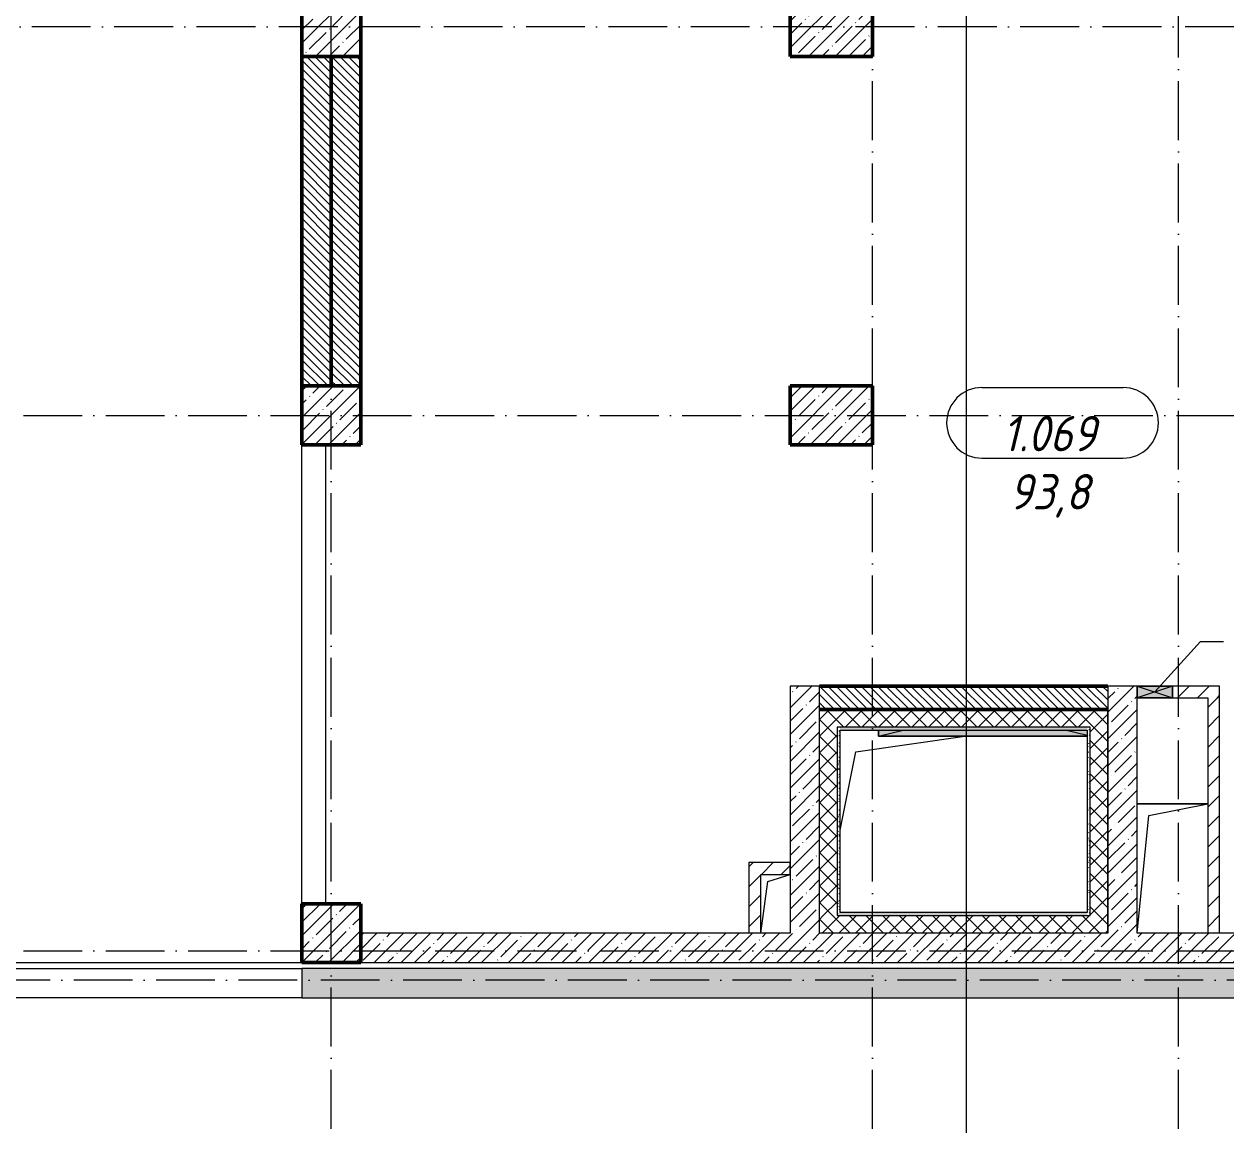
# Model space of a CAD drawing. Header units: millimetres. Extents: x -12989 to 629078, y -109036 to 555275.
# Drawn here: x 520252 to 530468, y 274043 to 283398 of the extents above; entities that cross this region are included whole.
import ezdxf

# ---------------------------------------------------------------- set-up
doc = ezdxf.new("R2010")
doc.units = ezdxf.units.MM
doc.linetypes.add('50_200_ШТРИХ_1Т_ш5_п1_п1_', pattern=[700, 500, -100, 0, -100])
for name, color, linetype, lineweight, true_color in [('A-AREA-IDEN-1', 7, 'Continuous', 9, 0xaaaaaa), ('A-WALL-____-PATT-2', 7, 'Continuous', 9, 0x787878), ('G-____-____-SYMB-1', 9, 'Continuous', 9, 0x808080)]:
    doc.layers.add(name, color=color, linetype=linetype, lineweight=lineweight, true_color=true_color)
for name, color, linetype, lineweight in [('A-DETL-GENF-OTLN', 7, 'Continuous', 9), ('A-FLOR-____-OTLN', 7, 'Continuous', 9), ('A-GENM-____-OTLN', 7, 'Continuous', 9), ('A-GLAZ-____-IDEN', 7, 'Continuous', 9), ('A-GLAZ-____-OTLN', 7, 'Continuous', 9), ('A-WALL-____-MCUT-1', 7, 'Continuous', 9), ('A-WALL-____-MCUT-2', 7, 'Continuous', 50), ('A-WALL-____-MCUT-3', 7, 'Continuous', 9), ('A-WALL-____-OTLN', 7, 'Continuous', 9), ('A-WALL-____-PATT-1', 7, 'Continuous', 9), ('A-WALL-FNSH-MCUT-1', 7, 'Continuous', 9), ('I-WALL-____-OTLN', 7, 'Continuous', 9), ('S-COLS-____-MCUT', 7, 'Continuous', 50), ('S-COLS-____-OTLN', 7, 'Continuous', 9), ('S-GRID-____-OTLN-1', 7, '50_200_ШТРИХ_1Т_ш5_п1_п1_', 9)]:
    doc.layers.add(name, color=color, linetype=linetype, lineweight=lineweight)
doc.styles.add('ISOCPEUR_I', font='isocpeui.ttf', dxfattribs={"width": 0.9, "height": 2.5})
pattern_1 = [(135, (513013.31, 265891.49), (-35.35534, -35.35534), [])]
pattern_2 = [(45, (513013.31, 265891.49), (-114.04925, 114.04925), []), (45, (513127.36, 265891.49), (-114.04925, 114.04925), [201.612, -40.322, 3.353, -36.97])]
pattern_3 = [(0, (513013.31, 265891.492), (81.28, 20.32), [3.353, -57.607, 3.353, -57.607, -325.12]), (0, (513013.31, 265891.492), (81.28, 20.32), [-121.92, 3.353, -118.567, 3.353, -57.607, -142.24]), (0, (513013.31, 265891.492), (81.28, 20.32), [-304.8, 3.353, -37.287, 3.353, -98.247]), (120, (513043.79, 265901.652), (-58.237636, 60.230545), [3.353, -57.607, 3.353, -57.607, -325.12]), (120, (513043.79, 265901.652), (-58.237636, 60.230545), [-121.92, 3.353, -118.567, 3.353, -57.607, -142.24]), (120, (513043.79, 265901.652), (-58.237636, 60.230545), [-304.8, 3.353, -37.287, 3.353, -98.247]), (240, (513053.95, 265942.292), (-23.042364, -80.550545), [3.353, -57.607, 3.353, -57.607, -325.12]), (240, (513053.95, 265942.292), (-23.042364, -80.550545), [-121.92, 3.353, -118.567, 3.353, -57.607, -142.24]), (240, (513053.95, 265942.292), (-23.042364, -80.550545), [-304.8, 3.353, -37.287, 3.353, -98.247])]
pattern_4 = [(45, (513013.31, 265891.49), (-70.7107, 70.7107), []), (135, (513013.31, 265891.49), (-70.7107, -70.7107), [])]
pattern_5 = [(45, (513013.31, 265891.49), (-84.8528, 84.8528), [])]

# ---------------------------------------------------------------- blocks, each defined once
blk = doc.blocks.new('BSC_Колонна _Прямоугольная - 500х500-V112-АР1_План отверстий 1 этажа в осях 1-64_А-ГГ')
at = {"layer": 'S-COLS-____-OTLN'}
h = blk.add_hatch(dxfattribs=at)
h.set_pattern_fill('FP_144', color=256, style=0, pattern_type=2)
h.set_pattern_definition([(45, (-9850, -9781.04), (-114.0493, 114.0493), []), (45, (-9735.95, -9781.04), (-114.0493, 114.0493), [201.613, -40.323, 3.353, -36.97])])
h.paths.add_polyline_path([(-250, -250), (250, -250), (250, 250), (-250, 250)], flags=0)
at = {"layer": 'S-COLS-____-MCUT'}
for p, q in [((250, 250), (-250, 250)), ((-250, 250), (-250, -250)), ((250, -250), (250, 250)), ((-250, -250), (250, -250))]:
    blk.add_line(p, q, dxfattribs=at)
blk = doc.blocks.new('BSC_Колонна _Прямоугольная - 500х500-V115-АР1_План отверстий 1 этажа в осях 1-64_А-ГГ')
at = {"layer": 'S-COLS-____-OTLN'}
h = blk.add_hatch(dxfattribs=at)
h.set_pattern_fill('FP_148', color=256, style=0, pattern_type=2)
h.set_pattern_definition([(45, (-9850, -17481.04), (-114.0493, 114.0493), []), (45, (-9735.95, -17481.04), (-114.0493, 114.0493), [201.613, -40.323, 3.353, -36.97])])
h.paths.add_polyline_path([(-250, -250), (250, -250), (250, 250), (-250, 250)], flags=0)
at = {"layer": 'S-COLS-____-MCUT'}
for p, q in [((250, 250), (-250, 250)), ((-250, 250), (-250, -250)), ((250, -250), (250, 250)), ((-250, -250), (250, -250))]:
    blk.add_line(p, q, dxfattribs=at)
blk = doc.blocks.new('BSC_Колонна _Прямоугольная - 500х700-V120-АР1_План отверстий 1 этажа в осях 1-64_А-ГГ')
at = {"layer": 'S-COLS-____-OTLN'}
h = blk.add_hatch(dxfattribs=at)
h.set_pattern_fill('FP_153', color=256, style=0, pattern_type=2)
h.set_pattern_definition([(315, (-17481.04, 14100), (114.0493, 114.0493), []), (315, (-17481.04, 13985.95), (114.0493, 114.0493), [201.612, -40.322, 3.353, -36.97])])
h.paths.add_polyline_path([(-250, 350), (-250, -350), (250, -350), (250, 350)], flags=0)
at = {"layer": 'S-COLS-____-MCUT'}
for p, q in [((250, 350), (-250, 350)), ((-250, 350), (-250, -350)), ((250, -350), (250, 350)), ((-250, -350), (250, -350))]:
    blk.add_line(p, q, dxfattribs=at)
blk = doc.blocks.new('BSC_Колонна _Прямоугольная - 500х700-V144-АР1_План отверстий 1 этажа в осях 1-64_А-ГГ')
at = {"layer": 'S-COLS-____-OTLN'}
h = blk.add_hatch(dxfattribs=at)
h.set_pattern_fill('FP_178', color=256, style=0, pattern_type=2)
h.set_pattern_definition([(315, (-14181.04, 14100), (114.0493, 114.0493), []), (315, (-14181.04, 13985.95), (114.0493, 114.0493), [201.612, -40.322, 3.353, -36.97])])
h.paths.add_polyline_path([(-250, 350), (-250, -350), (250, -350), (250, 350)], flags=0)
at = {"layer": 'S-COLS-____-MCUT'}
for p, q in [((250, 350), (-250, 350)), ((-250, 350), (-250, -350)), ((250, -350), (250, 350)), ((-250, -350), (250, -350))]:
    blk.add_line(p, q, dxfattribs=at)
blk = doc.blocks.new('AR_Отверстие прямоугольное _в плите_ - AR_Отверстие прямоугольное _в плите_-30552514-АР1_План отверстий 1 этажа в осях 1-64_А-ГГ')
at = {"layer": 'A-GENM-____-OTLN'}
for p, q in [((-917, 617), (9, 750)), ((-1050, -50), (-917, 617))]:
    blk.add_line(p, q, dxfattribs=at)
blk = doc.blocks.new('AR_Отверстие прямоугольное _в плите_ - AR_Отверстие прямоугольное _в плите_-V197-АР1_План отверстий 1 этажа в осях 1-64_А-ГГ')
at = {"layer": 'A-GENM-____-OTLN'}
for p, q in [((300, 550), (-300, 550)), ((-200, 450), (300, 550)), ((-300, -550), (-200, 450))]:
    blk.add_line(p, q, dxfattribs=at)
blk = doc.blocks.new('AR_Отверстие прямоугольное _в плите_ - AR_Отверстие прямоугольное _в плите_-V206-АР1_План отверстий 1 этажа в осях 1-64_А-ГГ')
at = {"layer": 'A-GENM-____-OTLN'}
for p, q in [((-63, 188), (125, 250)), ((-125, -250), (-63, 188))]:
    blk.add_line(p, q, dxfattribs=at)
blk = doc.blocks.new('AR_Отверстие прямоугольное _в стене__БезПР - AR_Отверстие прямоугольное _в стене__БезПР-36427714-АР1_План отверстий 1 этажа в осях 1-64_А-ГГ')
at = {"layer": 'A-GLAZ-____-OTLN'}
blk.add_hatch(color=256, dxfattribs=at).paths.add_polyline_path([(150, -50), (150, 50), (-150, 50), (-150, -50)], flags=0)
at = {"layer": 'A-DETL-GENF-OTLN'}
for p, q in [((-150, -50), (-150, 50)), ((-150, 50), (150, 50)), ((150, 50), (-150, -50)), ((-150, 50), (150, -50)), ((150, 50), (-150, 50)), ((-150, 50), (-150, -50)), ((150, 50), (150, -50)), ((150, -50), (150, 50)), ((150, -50), (-150, -50)), ((-150, -50), (150, -50))]:
    blk.add_line(p, q, dxfattribs=at)
at = {"layer": 'A-GLAZ-____-OTLN'}
blk.add_line((150, 50), (-150, 50), dxfattribs=at)
blk = doc.blocks.new('AR_Отверстие прямоугольное _в стене_ - AR_Отверстие прямоугольное _в стене__ОВ-37077768-АР1_План отверстий 1 этажа в осях 1-64_А-ГГ')
at = {"layer": 'A-GLAZ-____-OTLN'}
blk.add_hatch(color=256, dxfattribs=at).paths.add_polyline_path([(-875, 300), (-875, 250), (900, 250), (900, 300), (-825, 300)], flags=0)
at = {"layer": 'A-DETL-GENF-OTLN'}
for p, q in [((-875, 300), (900, 300)), ((900, 300), (-875, 300)), ((-875, 294), (-688, 250)), ((900, 300), (688, 250)), ((900, 300), (900, 250)), ((900, 250), (900, 300))]:
    blk.add_line(p, q, dxfattribs=at)
blk = doc.blocks.new('AAR_СКБ_Марка_помещения_1_5 ммп - Номер _ Площадь-27962135-АИ_План этажа_Стены_1')
at = {"layer": 'A-AREA-IDEN-1'}
for p, q in [((-2.987, 3), (3.013, 3)), ((-2.987, 0), (3.013, 0))]:
    blk.add_line(p, q, dxfattribs=at)
for centre, start, end in [((-2.987, 1.5), 90, 270), ((3.013, 1.5), 270, 90)]:
    blk.add_arc(centre, 1.5, start, end, dxfattribs=at)

msp = doc.modelspace()

# ---------------------------------------------------------------- hatches: boundary and pattern name
at = {"layer": 'A-WALL-____-PATT-1'}
h = msp.add_hatch(dxfattribs=at)
h.set_pattern_fill('FP_6', color=256, style=0, pattern_type=2)
h.set_pattern_definition(pattern_1)
h.paths.add_polyline_path([(522863.3109, 280322.5335), (522863.3109, 283122.5335), (522613.3109, 283122.5335), (522613.3109, 280322.5335)], flags=0)
h = msp.add_hatch(dxfattribs=at)
h.set_pattern_fill('FP_6', color=256, style=0, pattern_type=2)
h.set_pattern_definition(pattern_1)
h.paths.add_polyline_path([(523113.3109, 280322.5335), (523113.3109, 283122.5335), (522863.3109, 283122.5335), (522863.3109, 280322.5335)], flags=0)
h = msp.add_hatch(dxfattribs=at)
h.set_pattern_fill('FP_27', color=256, style=0, pattern_type=2)
h.set_pattern_definition(pattern_2)
h.paths.add_polyline_path([(527013.3109, 275672.5335), (527013.3109, 277772.5335), (526763.3109, 277772.5335), (526763.3109, 275672.5335)], flags=0)
h = msp.add_hatch(dxfattribs=at)
h.set_pattern_fill('FP_6', color=256, style=0, pattern_type=2)
h.set_pattern_definition(pattern_1)
h.paths.add_polyline_path([(529463.3109, 277572.5335), (529463.3109, 277772.5335), (527013.3109, 277772.5335), (527013.3109, 277572.5335), (527138.0751, 277572.5335)], flags=0)
h = msp.add_hatch(dxfattribs=at)
h.set_pattern_fill('FP_27', color=256, style=0, pattern_type=2)
h.set_pattern_definition(pattern_2)
h.paths.add_polyline_path([(529463.3109, 275672.5335), (529713.3109, 275672.5335), (529713.3109, 277772.5335), (529463.3109, 277772.5335), (529463.3109, 276945.9055)], flags=0)
h = msp.add_hatch(dxfattribs=at)
h.set_pattern_fill('FP_4', color=256, style=0, pattern_type=2)
h.set_pattern_definition(pattern_5)
h.paths.add_polyline_path([(530313.3109, 277672.5335), (530413.3109, 277672.5335), (530413.3109, 277772.5335), (530013.3109, 277772.5335), (530013.3109, 277672.5335)], flags=0)
h = msp.add_hatch(dxfattribs=at)
h.set_pattern_fill('FP_4', color=256, style=0, pattern_type=2)
h.set_pattern_definition(pattern_5)
h.paths.add_polyline_path([(530413.3109, 275672.5335), (530413.3109, 277672.5335), (530313.3109, 277672.5335), (530313.3109, 275672.5335)], flags=0)
h = msp.add_hatch(dxfattribs=at)
h.set_pattern_fill('FP_1', color=256, style=0, pattern_type=2)
h.set_pattern_definition(pattern_4)
h.paths.add_polyline_path([(527013.3109, 275822.5335), (527163.3109, 275822.5335), (527163.3109, 277572.5335), (527013.3109, 277572.5335), (527013.3109, 275847.5335)], flags=0)
h = msp.add_hatch(dxfattribs=at)
h.set_pattern_fill('FP_1', color=256, style=0, pattern_type=2)
h.set_pattern_definition(pattern_4)
h.paths.add_polyline_path([(529313.3109, 277422.5335), (529313.3109, 277572.5335), (527163.3109, 277572.5335), (527163.3109, 277422.5335), (529288.3109, 277422.5335)], flags=0)
h = msp.add_hatch(dxfattribs=at)
h.set_pattern_fill('FP_1', color=256, style=0, pattern_type=2)
h.set_pattern_definition(pattern_4)
h.paths.add_polyline_path([(529313.3109, 275672.5335), (529463.3109, 275672.5335), (529463.3109, 277572.5335), (529313.3109, 277572.5335), (529313.3109, 275822.5335)], flags=0)
h = msp.add_hatch(dxfattribs=at)
h.set_pattern_fill('FP_4', color=256, style=0, pattern_type=2)
h.set_pattern_definition(pattern_5)
h.paths.add_polyline_path([(526513.3109, 275672.5335), (526513.3109, 276272.5335), (526413.3109, 276272.5335), (526413.3109, 275672.5335)], flags=0)
h = msp.add_hatch(dxfattribs=at)
h.set_pattern_fill('FP_4', color=256, style=0, pattern_type=2)
h.set_pattern_definition(pattern_5)
h.paths.add_polyline_path([(526763.3109, 276172.5335), (526763.3109, 276272.5335), (526513.3109, 276272.5335), (526513.3109, 276172.5335)], flags=0)
h = msp.add_hatch(dxfattribs=at)
h.set_pattern_fill('FP_1', color=256, style=0, pattern_type=2)
h.set_pattern_definition(pattern_4)
h.paths.add_polyline_path([(529313.3109, 275672.5335), (529313.3109, 275822.5335), (527013.3109, 275822.5335), (527013.3109, 275672.5335), (529288.3109, 275672.5335)], flags=0)
h = msp.add_hatch(dxfattribs=at)
h.set_pattern_fill('FP_27', color=256, style=0, pattern_type=2)
h.set_pattern_definition(pattern_2)
h.paths.add_polyline_path([(535863.3109, 275422.5335), (535863.3109, 275672.5335), (535663.3109, 275672.5335), (535663.3109, 275422.5335)], flags=0)
h.paths.add_polyline_path([(533563.3109, 275422.5335), (533563.3109, 275672.5335), (523113.3109, 275672.5335), (523113.3109, 275422.5335), (530673.0037, 275422.5335)], flags=0)
h = msp.add_hatch(dxfattribs=at)
h.set_pattern_fill('FP_27', color=256, style=0, pattern_type=2)
h.set_pattern_definition(pattern_2)
h.paths.add_polyline_path([(535663.3109, 275122.5335), (536563.3109, 275122.5335), (536563.3109, 275372.5335), (535663.3109, 275372.5335)], flags=0)
h.paths.add_polyline_path([(533563.3109, 275122.5335), (533563.3109, 275372.5335), (522613.3109, 275372.5335), (522613.3109, 275122.5335), (530673.0037, 275122.5335)], flags=0)
h.paths.add_polyline_path([(518613.3109, 275122.5335), (518613.3109, 275372.5335), (511063.3109, 275372.5335), (511063.3109, 275122.5335), (518300.7537, 275122.5335)], flags=0)
at = {"layer": 'A-WALL-____-PATT-2'}
h = msp.add_hatch(dxfattribs=at)
h.set_pattern_fill('FP_183', color=256, style=0, pattern_type=2)
h.set_pattern_definition(pattern_3)
h.paths.add_polyline_path([(527163.3109, 275847.5335), (527188.3109, 275847.5335), (527188.3109, 277422.5335), (527163.3109, 277422.5335), (527163.3109, 276945.9055)], flags=0)
h = msp.add_hatch(dxfattribs=at)
h.set_pattern_fill('FP_183', color=256, style=0, pattern_type=2)
h.set_pattern_definition(pattern_3)
h.paths.add_polyline_path([(529288.3109, 277397.5335), (529288.3109, 277422.5335), (527188.3109, 277422.5335), (527188.3109, 277397.5335)], flags=0)
h = msp.add_hatch(dxfattribs=at)
h.set_pattern_fill('FP_183', color=256, style=0, pattern_type=2)
h.set_pattern_definition(pattern_3)
h.paths.add_polyline_path([(529288.3109, 275822.5335), (529313.3109, 275822.5335), (529313.3109, 277422.5335), (529288.3109, 277422.5335), (529288.3109, 275847.5335)], flags=0)
h = msp.add_hatch(dxfattribs=at)
h.set_pattern_fill('FP_183', color=256, style=0, pattern_type=2)
h.set_pattern_definition(pattern_3)
h.paths.add_polyline_path([(529288.3109, 275822.5335), (529288.3109, 275847.5335), (527163.3109, 275847.5335), (527163.3109, 275822.5335)], flags=0)
at = {"layer": 'S-COLS-____-OTLN'}
h = msp.add_hatch(dxfattribs=at)
h.set_pattern_fill('FP_27', color=256, style=0, pattern_type=2)
h.set_pattern_definition(pattern_2)
h.paths.add_polyline_path([(522613.3109, 279822.5335), (523113.3109, 279822.5335), (523113.3109, 280322.5335), (522613.3109, 280322.5335)], flags=0)

# ---------------------------------------------------------------- linework, layer by layer
at = {"layer": 'A-FLOR-____-OTLN'}
for p, q in [((529713.3109, 276772.5335), (530313.3109, 276772.5335)), ((518613.3109, 275422.5335), (522613.3109, 275422.5335))]:
    msp.add_line(p, q, dxfattribs=at)
at = {"layer": 'A-GLAZ-____-IDEN'}
for p, q in [((529863.3109, 277722.5335), (530251.1717, 278151.6808)), ((530251.1717, 278151.6808), (530447.4831, 278151.6808))]:
    msp.add_line(p, q, dxfattribs=at)
at = {"layer": 'A-WALL-____-MCUT-1'}
for p, q in [((526763.3109, 277772.5335), (526763.3109, 275672.5335)), ((527013.3109, 277772.5335), (526763.3109, 277772.5335)), ((527013.3109, 275672.5335), (527013.3109, 277772.5335)), ((529463.3109, 277772.5335), (529463.3109, 275672.5335)), ((529713.3109, 277772.5335), (529463.3109, 277772.5335)), ((529713.3109, 275672.5335), (529713.3109, 277672.5335)), ((526763.3109, 275672.5335), (523113.3109, 275672.5335)), ((529463.3109, 275672.5335), (527013.3109, 275672.5335)), ((533563.3109, 275672.5335), (529713.3109, 275672.5335)), ((523113.3109, 275422.5335), (533563.3109, 275422.5335)), ((533563.3109, 275372.5335), (522613.3109, 275372.5335)), ((522613.3109, 275372.5335), (522613.3109, 275122.5335)), ((522613.3109, 275122.5335), (533563.3109, 275122.5335))]:
    msp.add_line(p, q, dxfattribs=at)
at = {"layer": 'A-WALL-____-MCUT-2'}
for p, q in [((522613.3109, 283122.5335), (522613.3109, 280322.5335)), ((522863.3109, 283122.5335), (522863.3109, 280322.5335)), ((523113.3109, 280322.5335), (523113.3109, 283122.5335)), ((522613.3109, 280322.5335), (523113.3109, 280322.5335)), ((529463.3109, 277772.5335), (527013.3109, 277772.5335)), ((527013.3109, 277572.5335), (529463.3109, 277572.5335))]:
    msp.add_line(p, q, dxfattribs=at)
at = {"layer": 'A-WALL-____-MCUT-3'}
for p, q in [((529463.3109, 275672.5335), (529463.3109, 277572.5335)), ((527163.3109, 277422.5335), (527163.3109, 275822.5335)), ((529313.3109, 277422.5335), (527163.3109, 277422.5335)), ((529313.3109, 275822.5335), (529313.3109, 277422.5335)), ((527163.3109, 275822.5335), (529313.3109, 275822.5335))]:
    msp.add_line(p, q, dxfattribs=at)
at = {"layer": 'A-WALL-____-OTLN'}
for p, q in [((518613.3109, 275372.5335), (522613.3109, 275372.5335)), ((522613.3109, 275122.5335), (518613.3109, 275122.5335))]:
    msp.add_line(p, q, dxfattribs=at)
at = {"layer": 'A-WALL-FNSH-MCUT-1'}
for p, q in [((530413.3109, 277772.5335), (530013.3109, 277772.5335)), ((530413.3109, 275672.5335), (530413.3109, 277772.5335)), ((530013.3109, 277672.5335), (530313.3109, 277672.5335)), ((530313.3109, 277672.5335), (530313.3109, 275672.5335)), ((527188.3109, 275847.5335), (527188.3109, 277397.5335)), ((527188.3109, 277397.5335), (529288.3109, 277397.5335)), ((529288.3109, 277397.5335), (529288.3109, 275847.5335)), ((526413.3109, 276272.5335), (526413.3109, 275672.5335)), ((526763.3109, 276272.5335), (526413.3109, 276272.5335)), ((526763.3109, 276172.5335), (526763.3109, 276272.5335)), ((526513.3109, 275672.5335), (526513.3109, 276172.5335)), ((526513.3109, 276172.5335), (526763.3109, 276172.5335)), ((529288.3109, 275847.5335), (527188.3109, 275847.5335))]:
    msp.add_line(p, q, dxfattribs=at)
at = {"layer": 'G-____-____-SYMB-1'}
msp.add_line((528259.5819, 315956.3984), (528259.5819, 261220.5123), dxfattribs=at)
at = {"layer": 'I-WALL-____-OTLN'}
for p, q in [((522613.3109, 275922.5335), (522613.3109, 279822.5335)), ((522813.3109, 279822.5335), (522813.3109, 275922.5335))]:
    msp.add_line(p, q, dxfattribs=at)
at = {"layer": 'S-COLS-____-MCUT'}
for p, q in [((523113.3109, 280322.5335), (522613.3109, 280322.5335)), ((522613.3109, 280322.5335), (522613.3109, 279822.5335)), ((523113.3109, 279822.5335), (523113.3109, 280322.5335)), ((522613.3109, 279822.5335), (523113.3109, 279822.5335))]:
    msp.add_line(p, q, dxfattribs=at)
at = {"layer": 'S-GRID-____-OTLN-1'}
for p, q in [((522863.3109, 261408.8852), (522863.3109, 315772.4512)), ((527463.3109, 261408.8852), (527463.3109, 315772.4512)), ((530063.3109, 261408.8852), (530063.3109, 315772.4512)), ((539721.0501, 283372.5335), (508344.5407, 283372.5335)), ((508344.5407, 280072.5335), (539721.0501, 280072.5335)), ((508344.5407, 275522.5335), (536883.9116, 275522.5335)), ((617087.7175, 275272.5335), (508556.9485, 275272.5335))]:
    msp.add_line(p, q, dxfattribs=at)

# ---------------------------------------------------------------- block references
at = {"layer": 'A-AREA-IDEN-1', "xscale": 199.9999999999999, "yscale": 199.9999999999999, "zscale": 199.9999999999999}
msp.add_blockref('AAR_СКБ_Марка_помещения_1_5 ммп - Номер _ Площадь-27962135-АИ_План этажа_Стены_1', (528991.1666, 279709.2983), dxfattribs=at)
at = {"layer": 'A-GENM-____-OTLN'}
for name, p in [('AR_Отверстие прямоугольное _в плите_ - AR_Отверстие прямоугольное _в плите_-30552514-АР1_План отверстий 1 этажа в осях 1-64_А-ГГ', (528238.3109, 276597.5335)), ('AR_Отверстие прямоугольное _в плите_ - AR_Отверстие прямоугольное _в плите_-V197-АР1_План отверстий 1 этажа в осях 1-64_А-ГГ', (530013.3109, 276222.5335)), ('AR_Отверстие прямоугольное _в плите_ - AR_Отверстие прямоугольное _в плите_-V206-АР1_План отверстий 1 этажа в осях 1-64_А-ГГ', (526638.3109, 275922.5335))]:
    msp.add_blockref(name, p, dxfattribs=at)
at = {"layer": 'A-GLAZ-____-OTLN'}
msp.add_blockref('AR_Отверстие прямоугольное _в стене__БезПР - AR_Отверстие прямоугольное _в стене__БезПР-36427714-АР1_План отверстий 1 этажа в осях 1-64_А-ГГ', (529863.3109, 277722.5335), dxfattribs=at)
at = {"layer": 'A-GLAZ-____-OTLN', "rotation": 180}
msp.add_blockref('AR_Отверстие прямоугольное _в стене_ - AR_Отверстие прямоугольное _в стене__ОВ-37077768-АР1_План отверстий 1 этажа в осях 1-64_А-ГГ', (528413.3109, 277647.5335), dxfattribs=at)
at = {"layer": 'S-COLS-____-OTLN'}
for name, p in [('BSC_Колонна _Прямоугольная - 500х500-V115-АР1_План отверстий 1 этажа в осях 1-64_А-ГГ', (522863.3109, 283372.5335)), ('BSC_Колонна _Прямоугольная - 500х500-V112-АР1_План отверстий 1 этажа в осях 1-64_А-ГГ', (522863.3109, 275672.5335))]:
    msp.add_blockref(name, p, dxfattribs=at)
at = {"layer": 'S-COLS-____-OTLN', "rotation": 89.9999999999999}
for name, p in [('BSC_Колонна _Прямоугольная - 500х700-V120-АР1_План отверстий 1 этажа в осях 1-64_А-ГГ', (527113.3109, 283372.5335)), ('BSC_Колонна _Прямоугольная - 500х700-V144-АР1_План отверстий 1 этажа в осях 1-64_А-ГГ', (527113.3109, 280072.5335))]:
    msp.add_blockref(name, p, dxfattribs=at)

# ---------------------------------------------------------------- texts
at = {"layer": 'A-AREA-IDEN-1', "char_height": 300, "attachment_point": 8, "line_spacing_factor": 1.139951, "style": 'ISOCPEUR_I'}
for s, insert, width in [('\\pxqc,t8.46667,16.93333,25.4,33.86667,42.33333,50.8,59.26667,67.73333,76.2,84.66667,93.13333,101.6,110.06667,118.53333,127,135.46667,143.93333,152.4,160.86667,169.33333,177.8,186.26667,194.73333,203.2,211.66667,220.13333,228.6,237.06667,245.53333,254,262.46667,270.93333;{1.069}', (528965.7375, 279767.6282), 900), ('\\pxqc,t8.46667,16.93333,25.4,33.86667,42.33333,50.8,59.26667,67.73333,76.2,84.66667,93.13333,101.6,110.06667,118.53333,127,135.46667,143.93333,152.4,160.86667,169.33333,177.8,186.26667,194.73333,203.2,211.66667,220.13333,228.6,237.06667,245.53333,254,262.46667,270.93333;{93,8}', (528966.7375, 279203.6802), 754)]:
    msp.add_mtext(s, dxfattribs=dict(at, insert=insert, width=width))

doc.saveas('drawing.dxf')
